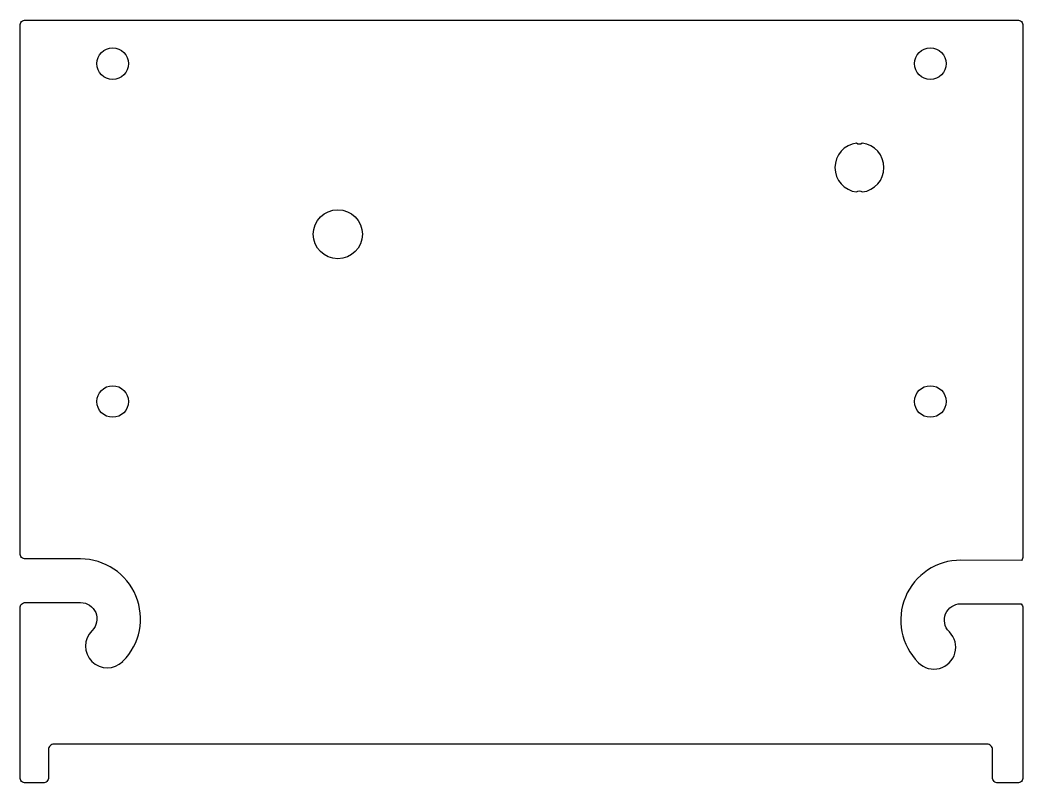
# Model space of a CAD drawing. Header units: millimetres. Extents: x -91 to 1, y 31 to 101.
import ezdxf

# ---------------------------------------------------------------- set-up
doc = ezdxf.new("R2010")
doc.units = ezdxf.units.MM
doc.layers.get('0').update_dxf_attribs({"linetype": 'CONTINUOUS'})

msp = doc.modelspace()

# ---------------------------------------------------------------- linework, layer by layer
for points in [[(-88.393, 31.5, -0.414214), (-88.893, 31), (-90.5, 31, -0.414214), (-91, 31.5), (-91, 47.054, -0.414214), (-90.5, 47.554), (-85.45, 47.554, -0.668179), (-84.389, 44.993), (-84.414, 44.968, 1), (-81.586, 42.14), (-81.561, 42.165, 0.668179), (-85.45, 51.554), (-90.5, 51.554, -0.414214), (-91, 52.054), (-91, 100.5, -0.414214), (-90.5, 101), (0.5, 101, -0.414214), (1, 100.5), (1, 51.771, -0.195532), (0.858, 51.422), (-4.692, 51.438, 0.668179), (-8.608, 42.06), (-8.583, 42.035, 1), (-5.747, 44.856), (-5.772, 44.881, -0.668179), (-4.704, 47.438), (0.847, 47.422, -0.203934), (1, 47.062), (1, 31.5, -0.414214), (0.5, 31), (-1.298, 31, -0.414214), (-1.798, 31.5), (-1.798, 34.054, 0.414214), (-2.298, 34.554), (-87.893, 34.554, 0.414214), (-88.393, 34.054)], [(-13.74, 89.696, -0.367215), (-14.258, 89.696, 0.890865), (-14.258, 85.226, -0.367215), (-13.74, 85.226, 0.890865)]]:
    msp.add_lwpolyline(points, format="xyb", close=True)
for centre, radius in [((-82.5, 97), 1.45), ((-7.5, 97), 1.45), ((-61.849, 81.341), 2.25), ((-82.499, 65.999), 1.45), ((-7.5, 66), 1.45)]:
    msp.add_circle(centre, radius)

doc.saveas('drawing.dxf')
